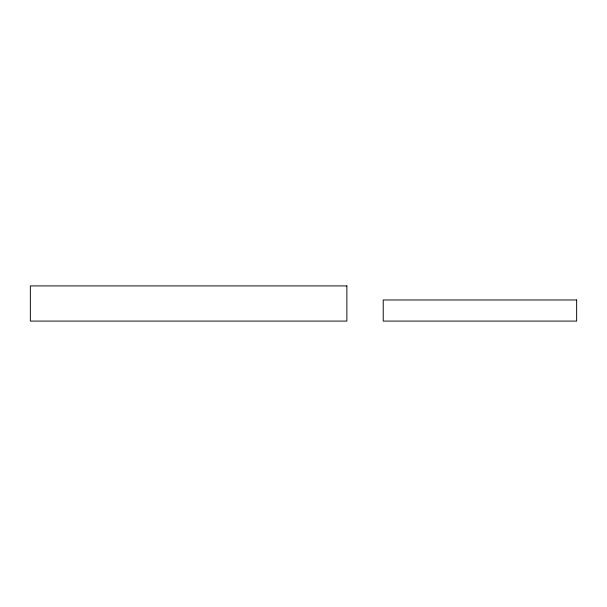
<?xml version="1.0" encoding="UTF-8"?>
<svg xmlns="http://www.w3.org/2000/svg" width="607" height="607" viewBox="0 0 607 607"><rect width="100%" height="100%" fill="white"/><g stroke="black" fill="none" stroke-linecap="round" stroke-linejoin="round"><path stroke-width="0.91" d="M346.87 285.912L30.35 285.912L30.35 321.088L346.87 321.088L346.87 285.912M576.65 299.979L383.222 299.979L383.222 321.088L576.65 321.088L576.65 299.979"/></g></svg>
